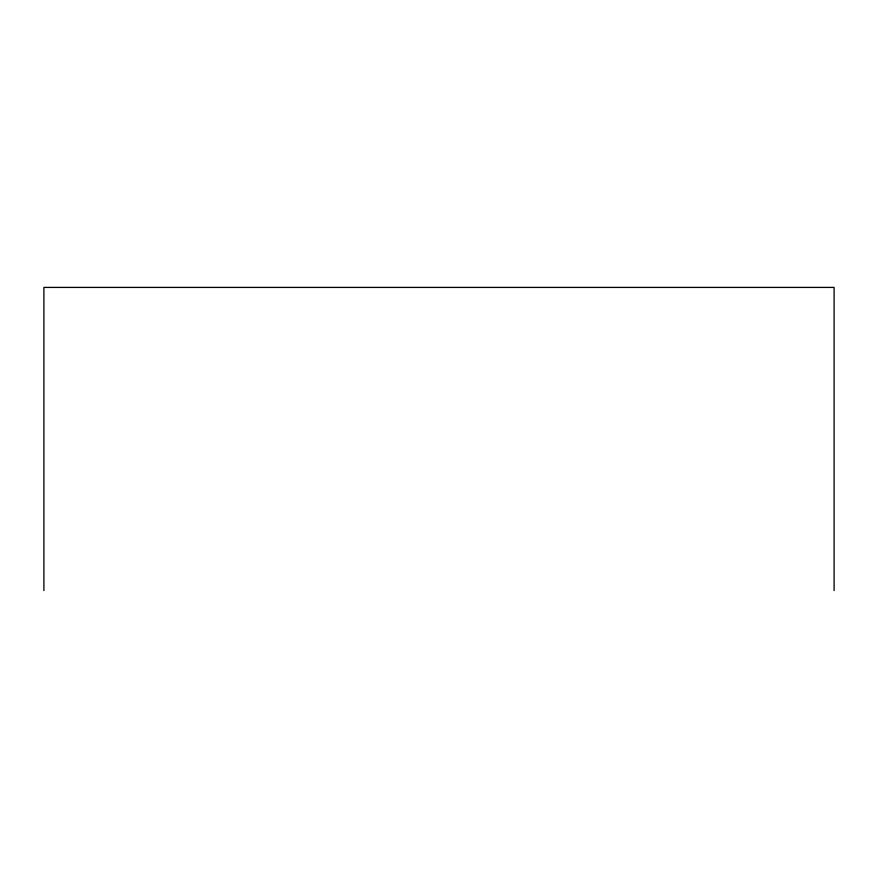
<?xml version="1.0" encoding="UTF-8"?>
<svg xmlns="http://www.w3.org/2000/svg" width="878" height="878" viewBox="0 0 878 878"><rect width="100%" height="100%" fill="white"/><g stroke="black" fill="none" stroke-linecap="round" stroke-linejoin="round"><path stroke-width="1.32" d="M834.1 590.587L834.1 287.413L43.9 287.413L43.9 590.587"/></g></svg>
